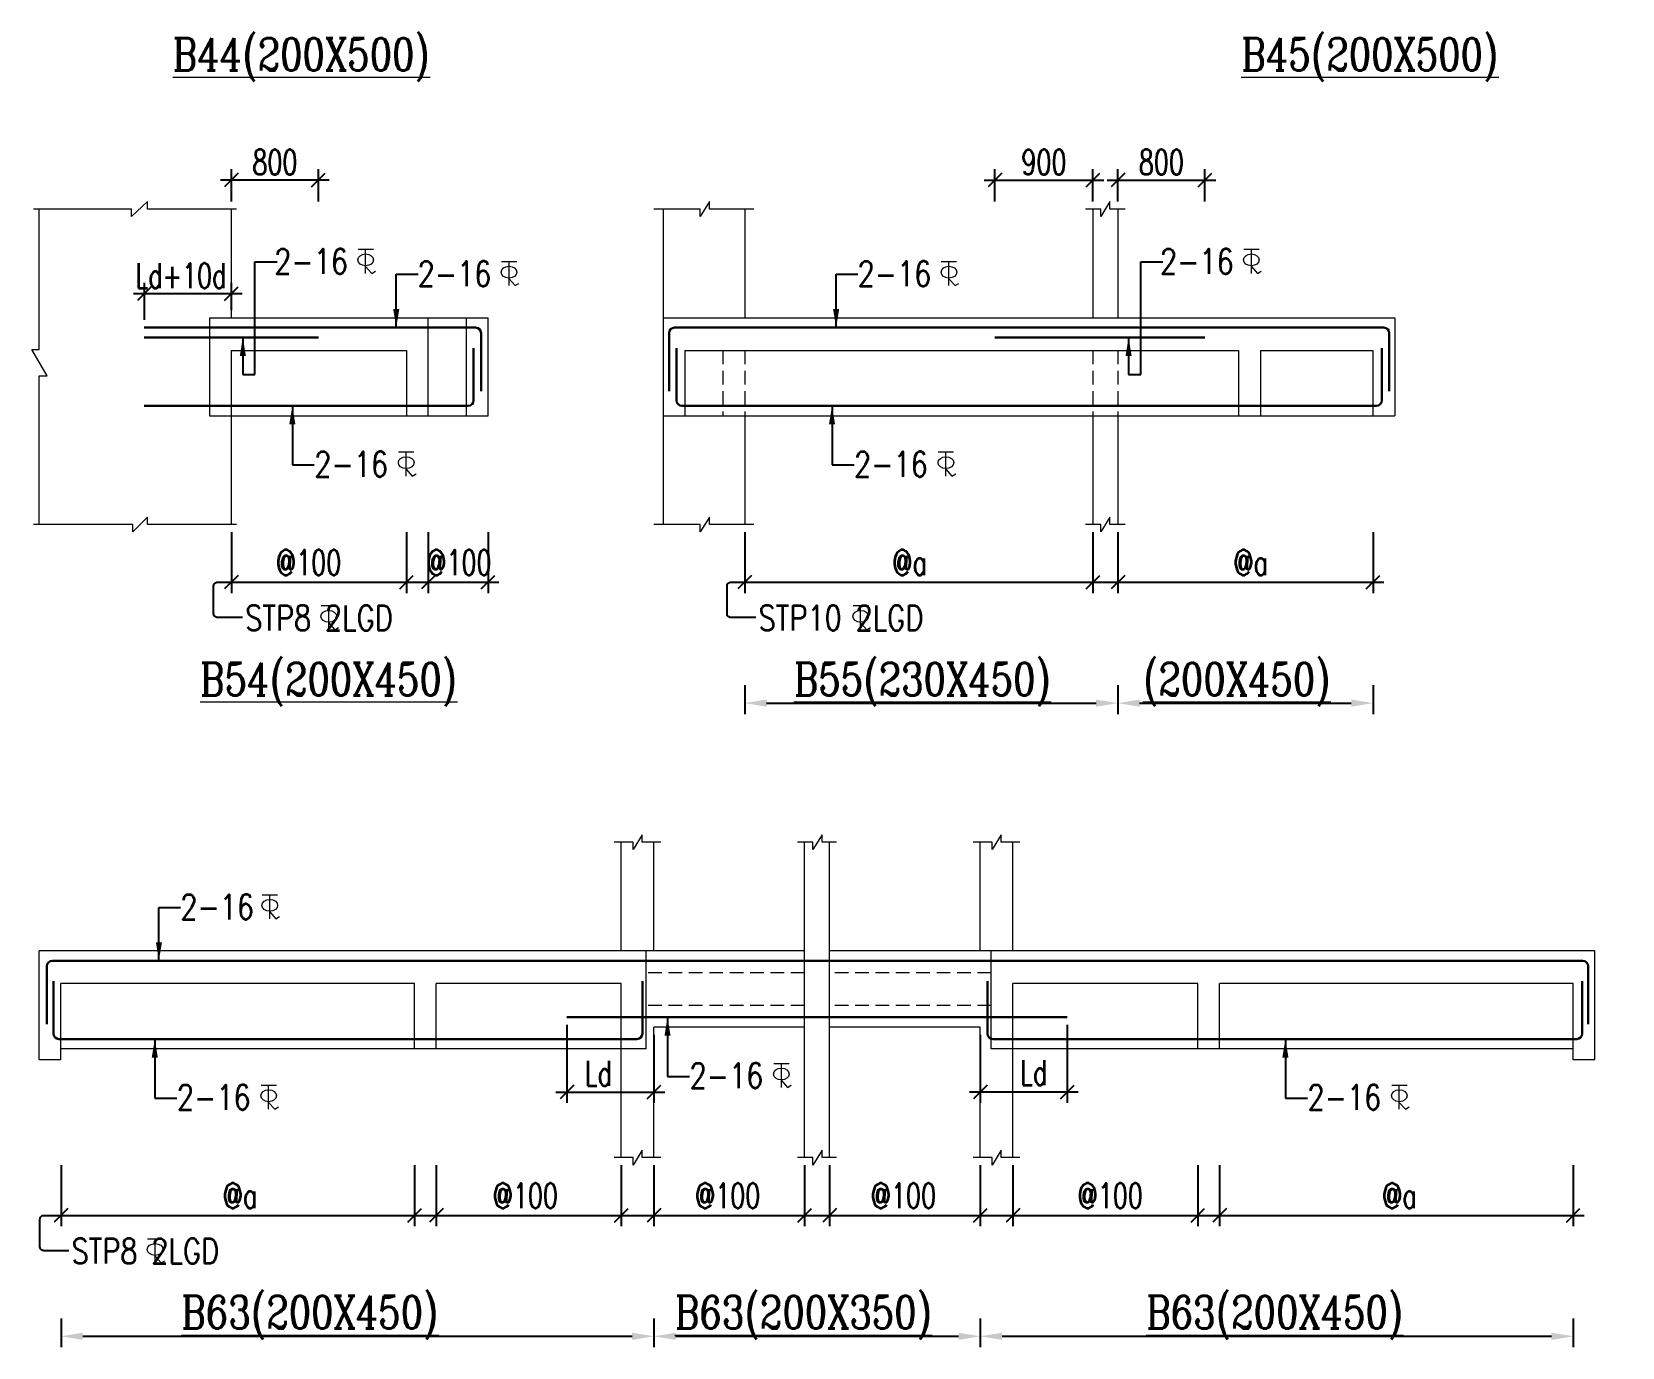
# Model space of a CAD drawing. Header units: millimetres. Extents: x 1255966 to 1543012, y 318612 to 465611.
# Drawn here: x 1479950 to 1494569, y 322791 to 334884 of the extents above; entities that cross this region are included whole.
import ezdxf

# ---------------------------------------------------------------- set-up
doc = ezdxf.new("R2010")
doc.units = ezdxf.units.MM
doc.header["$LTSCALE"] = 500
doc.header["$MEASUREMENT"] = 0
doc.header["$PDMODE"] = 34
doc.linetypes.add('HIDDEN', pattern=[0.375, 0.25, -0.125])
doc.layers.get('Defpoints').update_dxf_attribs({"lineweight": 0})
for name, color, linetype, lineweight in [('BEAM ELE', 2, 'Continuous', 15), ('DIM', 1, 'Continuous', 20), ('TAXT', 3, 'Continuous', 15), ('TEXT', 7, 'Continuous', 13), ('TEXT2', 3, 'Continuous', 15), ('TOWER AREA BEAM..', 3, 'Continuous', 20)]:
    doc.layers.add(name, color=color, linetype=linetype, lineweight=lineweight)
for name, color, linetype in [('D', 10, 'Continuous'), ('ST DIM.', 1, 'Continuous'), ('STEEL', 1, 'Continuous')]:
    doc.layers.add(name, color=color, linetype=linetype)
doc.styles.add('2MM', font='romans.shx', dxfattribs={"width": 0.7})
doc.styles.add('BHTESHT$0$HSCC2', font='romanc.shx')
doc.styles.add('haider', font='romans.shx')
doc.dimstyles.new('SHUIB MOD.', dxfattribs={"dimtxt": 230, "dimasz": 130, "dimexe": 100, "dimexo": 70, "dimgap": 50, "dimtad": 2, "dimdec": 0, "dimzin": 4, "dimdsep": 46, "dimtxsty": '2MM', "dimblk": 'OBLIQUE', "dimcen": 0.09, "dimdle": 100, "dimclrd": 1, "dimclre": 1, "dimclrt": 3, "dimadec": 0, "dimazin": 0, "dimtfac": 1, "dimtdec": 0, "dimtix": 1, "dimtmove": 2, "dimatfit": 3, "dimfxl": 100, "dimtolj": 1, "dimlwd": -1, "dimarcsym": 0})

# ---------------------------------------------------------------- blocks, each defined once
blk = doc.blocks.new('_Oblique')
at = {"color": 0, "linetype": 'ByBlock', "lineweight": -2}
blk.add_line((-0.5, -0.5), (0.5, 0.5), dxfattribs=at)
blk = doc.blocks.new('A$C76682FD6')
at = {"layer": 'TEXT', "color": 3, "ltscale": 0.2}
for p, q in [((143, 219), (2, 219)), ((72, 0), (72, 219)), ((72, 63), (128, 0)), ((128, 0), (162, 21))]:
    blk.add_line(p, q, dxfattribs=at)
blk.add_ellipse((72, 124), major_axis=(72.3, 0), ratio=0.753223, dxfattribs=at)
blk = doc.blocks.new('*D623')
at = {"layer": 'Defpoints', "color": 0, "ltscale": 100, "transparency": 16777216}
for p in [(1481784, 330355, 6), (1483394, 330355, 6), (1483394, 329824)]:
    blk.add_point(p, dxfattribs=at)
at = {"layer": 'ST DIM.', "color": 1, "lineweight": -2, "ltscale": 100, "transparency": 16777216}
for p, q in [((1481784, 330285), (1481784, 329724)), ((1483394, 330285), (1483394, 329724))]:
    blk.add_line(p, q, dxfattribs=at)
at = {"layer": 'ST DIM.', "color": 1, "ltscale": 100, "transparency": 16777216}
blk.add_line((1481684, 329824), (1483494, 329824), dxfattribs=at)
at = {"layer": 'ST DIM.', "color": 1, "ltscale": 100, "transparency": 16777216, "xscale": 125, "yscale": 125, "zscale": 125, "rotation": 180}
blk.add_blockref('_Oblique', (1481784, 329824), dxfattribs=at)
at = {"layer": 'ST DIM.', "color": 1, "ltscale": 100, "transparency": 16777216, "xscale": 125, "yscale": 125, "zscale": 125}
blk.add_blockref('_Oblique', (1483394, 329824), dxfattribs=at)
at = {"layer": 'ST DIM.', "color": 3, "ltscale": 100, "transparency": 16777216, "insert": (1482494, 330005), "char_height": 230, "attachment_point": 5, "style": '2MM'}
blk.add_mtext('\\A1;@100', dxfattribs=at)
blk = doc.blocks.new('*D624')
at = {"layer": 'Defpoints', "color": 0, "ltscale": 100, "transparency": 16777216}
for p in [(1483594, 330355, 6), (1484144, 330355, 6), (1484144, 329824)]:
    blk.add_point(p, dxfattribs=at)
at = {"layer": 'ST DIM.', "color": 1, "lineweight": -2, "ltscale": 100, "transparency": 16777216}
for p, q in [((1483594, 330285), (1483594, 329724)), ((1484144, 330285), (1484144, 329724))]:
    blk.add_line(p, q, dxfattribs=at)
at = {"layer": 'ST DIM.', "color": 1, "ltscale": 100, "transparency": 16777216}
blk.add_line((1483494, 329824), (1484244, 329824), dxfattribs=at)
at = {"layer": 'ST DIM.', "color": 1, "ltscale": 100, "transparency": 16777216, "xscale": 125, "yscale": 125, "zscale": 125, "rotation": 180}
blk.add_blockref('_Oblique', (1483594, 329824), dxfattribs=at)
at = {"layer": 'ST DIM.', "color": 1, "ltscale": 100, "transparency": 16777216, "xscale": 125, "yscale": 125, "zscale": 125}
blk.add_blockref('_Oblique', (1484144, 329824), dxfattribs=at)
at = {"layer": 'ST DIM.', "color": 3, "ltscale": 100, "transparency": 16777216, "insert": (1483875, 330005), "char_height": 230, "attachment_point": 5, "style": '2MM'}
blk.add_mtext('\\A1;@100', dxfattribs=at)
blk = doc.blocks.new('*D625')
at = {"layer": 'Defpoints', "color": 0, "ltscale": 100, "transparency": 16777216}
for p in [(1486503, 330355, 6), (1489703, 330355, 6), (1489703, 329824)]:
    blk.add_point(p, dxfattribs=at)
at = {"layer": 'ST DIM.', "color": 1, "lineweight": -2, "ltscale": 100, "transparency": 16777216}
for p, q in [((1486503, 330285), (1486503, 329724)), ((1489703, 330285), (1489703, 329724))]:
    blk.add_line(p, q, dxfattribs=at)
at = {"layer": 'ST DIM.', "color": 1, "ltscale": 100, "transparency": 16777216}
blk.add_line((1486403, 329824), (1489803, 329824), dxfattribs=at)
at = {"layer": 'ST DIM.', "color": 1, "ltscale": 100, "transparency": 16777216, "xscale": 125, "yscale": 125, "zscale": 125, "rotation": 180}
blk.add_blockref('_Oblique', (1486503, 329824), dxfattribs=at)
at = {"layer": 'ST DIM.', "color": 1, "ltscale": 100, "transparency": 16777216, "xscale": 125, "yscale": 125, "zscale": 125}
blk.add_blockref('_Oblique', (1489703, 329824), dxfattribs=at)
at = {"layer": 'ST DIM.', "color": 3, "ltscale": 100, "transparency": 16777216, "insert": (1488018, 330005), "char_height": 230, "attachment_point": 5, "style": '2MM'}
blk.add_mtext('\\A1;@a', dxfattribs=at)
blk = doc.blocks.new('*D635')
at = {"layer": 'Defpoints', "color": 0, "ltscale": 100, "transparency": 16777216}
for p in [(1481784, 332477), (1480984, 332165), (1481784, 332255, -653837)]:
    blk.add_point(p, dxfattribs=at)
at = {"layer": 'ST DIM.', "color": 1, "ltscale": 100, "transparency": 16777216}
blk.add_line((1480884, 332477), (1481884, 332477), dxfattribs=at)
at = {"layer": 'ST DIM.', "color": 1, "lineweight": -2, "ltscale": 100, "transparency": 16777216}
for p, q in [((1480984, 332235), (1480984, 332577)), ((1481784, 332325), (1481784, 332577))]:
    blk.add_line(p, q, dxfattribs=at)
at = {"layer": 'ST DIM.', "color": 1, "ltscale": 100, "transparency": 16777216, "xscale": 125, "yscale": 125, "zscale": 125, "rotation": 180}
blk.add_blockref('_Oblique', (1480984, 332477), dxfattribs=at)
at = {"layer": 'ST DIM.', "color": 1, "ltscale": 100, "transparency": 16777216, "xscale": 125, "yscale": 125, "zscale": 125}
blk.add_blockref('_Oblique', (1481784, 332477), dxfattribs=at)
at = {"layer": 'ST DIM.', "color": 3, "ltscale": 100, "transparency": 16777216, "insert": (1481320, 332642), "char_height": 230, "attachment_point": 5, "style": '2MM'}
blk.add_mtext('\\A1;Ld+10d', dxfattribs=at)
blk = doc.blocks.new('*D644')
at = {"layer": 'Defpoints', "color": 0, "ltscale": 100, "transparency": 16777216}
for p in [(1489933, 330355, 6), (1492278, 330355, 6), (1492278, 329824)]:
    blk.add_point(p, dxfattribs=at)
at = {"layer": 'ST DIM.', "color": 1, "lineweight": -2, "ltscale": 100, "transparency": 16777216}
for p, q in [((1489933, 330285), (1489933, 329724)), ((1492278, 330285), (1492278, 329724))]:
    blk.add_line(p, q, dxfattribs=at)
at = {"layer": 'ST DIM.', "color": 1, "ltscale": 100, "transparency": 16777216}
blk.add_line((1489833, 329824), (1492378, 329824), dxfattribs=at)
at = {"layer": 'ST DIM.', "color": 1, "ltscale": 100, "transparency": 16777216, "xscale": 125, "yscale": 125, "zscale": 125, "rotation": 180}
blk.add_blockref('_Oblique', (1489933, 329824), dxfattribs=at)
at = {"layer": 'ST DIM.', "color": 1, "ltscale": 100, "transparency": 16777216, "xscale": 125, "yscale": 125, "zscale": 125}
blk.add_blockref('_Oblique', (1492278, 329824), dxfattribs=at)
at = {"layer": 'ST DIM.', "color": 3, "ltscale": 100, "transparency": 16777216, "insert": (1491153, 330005), "char_height": 230, "attachment_point": 5, "style": '2MM'}
blk.add_mtext('\\A1;@a', dxfattribs=at)
blk = doc.blocks.new('*D645')
at = {"layer": 'Defpoints', "color": 0, "ltscale": 100, "transparency": 16777216}
for p in [(1486503, 328947, 6), (1489933, 328947, 6), (1489933, 328712)]:
    blk.add_point(p, dxfattribs=at)
at = {"layer": 'ST DIM.', "color": 1, "lineweight": -2, "ltscale": 100, "transparency": 16777216}
for p, q in [((1486503, 328877), (1486503, 328612)), ((1489933, 328877), (1489933, 328612))]:
    blk.add_line(p, q, dxfattribs=at)
at = {"layer": 'ST DIM.', "color": 1, "ltscale": 100, "transparency": 16777216}
blk.add_line((1486703, 328712), (1489733, 328712), dxfattribs=at)
for points in [[(1486703, 328745), (1486703, 328679), (1486503, 328712)], [(1489733, 328745), (1489733, 328679), (1489933, 328712)]]:
    blk.add_solid(points, dxfattribs=at)
blk = doc.blocks.new('*D646')
at = {"layer": 'Defpoints', "color": 0, "ltscale": 100, "transparency": 16777216}
for p in [(1489933, 328947, 6), (1492278, 328947, 6), (1492278, 328712)]:
    blk.add_point(p, dxfattribs=at)
at = {"layer": 'ST DIM.', "color": 1, "lineweight": -2, "ltscale": 100, "transparency": 16777216}
for p, q in [((1489933, 328877), (1489933, 328612)), ((1492278, 328877), (1492278, 328612))]:
    blk.add_line(p, q, dxfattribs=at)
at = {"layer": 'ST DIM.', "color": 1, "ltscale": 100, "transparency": 16777216}
blk.add_line((1490133, 328712), (1492078, 328712), dxfattribs=at)
for points in [[(1490133, 328745), (1490133, 328679), (1489933, 328712)], [(1492078, 328745), (1492078, 328679), (1492278, 328712)]]:
    blk.add_solid(points, dxfattribs=at)
blk = doc.blocks.new('*D652')
at = {"layer": 'Defpoints', "color": 0, "ltscale": 100, "transparency": 16777216}
for p in [(1480218, 324534, 6), (1483468, 324534, 6), (1483468, 324003)]:
    blk.add_point(p, dxfattribs=at)
at = {"layer": 'ST DIM.', "color": 1, "lineweight": -2, "ltscale": 100, "transparency": 16777216}
for p, q in [((1480218, 324464), (1480218, 323903)), ((1483468, 324464), (1483468, 323903))]:
    blk.add_line(p, q, dxfattribs=at)
at = {"layer": 'ST DIM.', "color": 1, "ltscale": 100, "transparency": 16777216}
blk.add_line((1480118, 324003), (1483568, 324003), dxfattribs=at)
at = {"layer": 'ST DIM.', "color": 1, "ltscale": 100, "transparency": 16777216, "xscale": 125, "yscale": 125, "zscale": 125, "rotation": 180}
blk.add_blockref('_Oblique', (1480218, 324003), dxfattribs=at)
at = {"layer": 'ST DIM.', "color": 1, "ltscale": 100, "transparency": 16777216, "xscale": 125, "yscale": 125, "zscale": 125}
blk.add_blockref('_Oblique', (1483468, 324003), dxfattribs=at)
at = {"layer": 'ST DIM.', "color": 3, "ltscale": 100, "transparency": 16777216, "insert": (1481863, 324184), "char_height": 230, "attachment_point": 5, "style": '2MM'}
blk.add_mtext('\\A1;@a', dxfattribs=at)
blk = doc.blocks.new('*D653')
at = {"layer": 'Defpoints', "color": 0, "ltscale": 100, "transparency": 16777216}
for p in [(1483668, 324534, 6), (1485368, 324534, 6), (1485368, 324003)]:
    blk.add_point(p, dxfattribs=at)
at = {"layer": 'ST DIM.', "color": 1, "lineweight": -2, "ltscale": 100, "transparency": 16777216}
for p, q in [((1483668, 324464), (1483668, 323903)), ((1485368, 324464), (1485368, 323903))]:
    blk.add_line(p, q, dxfattribs=at)
at = {"layer": 'ST DIM.', "color": 1, "ltscale": 100, "transparency": 16777216}
blk.add_line((1483568, 324003), (1485468, 324003), dxfattribs=at)
at = {"layer": 'ST DIM.', "color": 1, "ltscale": 100, "transparency": 16777216, "xscale": 125, "yscale": 125, "zscale": 125, "rotation": 180}
blk.add_blockref('_Oblique', (1483668, 324003), dxfattribs=at)
at = {"layer": 'ST DIM.', "color": 1, "ltscale": 100, "transparency": 16777216, "xscale": 125, "yscale": 125, "zscale": 125}
blk.add_blockref('_Oblique', (1485368, 324003), dxfattribs=at)
at = {"layer": 'ST DIM.', "color": 3, "ltscale": 100, "transparency": 16777216, "insert": (1484486, 324184), "char_height": 230, "attachment_point": 5, "style": '2MM'}
blk.add_mtext('\\A1;@100', dxfattribs=at)
blk = doc.blocks.new('*D654')
at = {"layer": 'Defpoints', "color": 0, "ltscale": 100, "transparency": 16777216}
for p in [(1485668, 324534, 6), (1487053, 324534, 6), (1487053, 324003)]:
    blk.add_point(p, dxfattribs=at)
at = {"layer": 'ST DIM.', "color": 1, "lineweight": -2, "ltscale": 100, "transparency": 16777216}
for p, q in [((1485668, 324464), (1485668, 323903)), ((1487053, 324464), (1487053, 323903))]:
    blk.add_line(p, q, dxfattribs=at)
at = {"layer": 'ST DIM.', "color": 1, "ltscale": 100, "transparency": 16777216}
blk.add_line((1485568, 324003), (1487153, 324003), dxfattribs=at)
at = {"layer": 'ST DIM.', "color": 1, "ltscale": 100, "transparency": 16777216, "xscale": 125, "yscale": 125, "zscale": 125, "rotation": 180}
blk.add_blockref('_Oblique', (1485668, 324003), dxfattribs=at)
at = {"layer": 'ST DIM.', "color": 1, "ltscale": 100, "transparency": 16777216, "xscale": 125, "yscale": 125, "zscale": 125}
blk.add_blockref('_Oblique', (1487053, 324003), dxfattribs=at)
at = {"layer": 'ST DIM.', "color": 3, "ltscale": 100, "transparency": 16777216, "insert": (1486346, 324184), "char_height": 230, "attachment_point": 5, "style": '2MM'}
blk.add_mtext('\\A1;@100', dxfattribs=at)
blk = doc.blocks.new('*D655')
at = {"layer": 'Defpoints', "color": 0, "ltscale": 100, "transparency": 16777216}
for p in [(1487283, 324534, 6), (1488668, 324534, 6), (1488668, 324003)]:
    blk.add_point(p, dxfattribs=at)
at = {"layer": 'ST DIM.', "color": 1, "lineweight": -2, "ltscale": 100, "transparency": 16777216}
for p, q in [((1487283, 324464), (1487283, 323903)), ((1488668, 324464), (1488668, 323903))]:
    blk.add_line(p, q, dxfattribs=at)
at = {"layer": 'ST DIM.', "color": 1, "ltscale": 100, "transparency": 16777216}
blk.add_line((1487183, 324003), (1488768, 324003), dxfattribs=at)
at = {"layer": 'ST DIM.', "color": 1, "ltscale": 100, "transparency": 16777216, "xscale": 125, "yscale": 125, "zscale": 125, "rotation": 180}
blk.add_blockref('_Oblique', (1487283, 324003), dxfattribs=at)
at = {"layer": 'ST DIM.', "color": 1, "ltscale": 100, "transparency": 16777216, "xscale": 125, "yscale": 125, "zscale": 125}
blk.add_blockref('_Oblique', (1488668, 324003), dxfattribs=at)
at = {"layer": 'ST DIM.', "color": 3, "ltscale": 100, "transparency": 16777216, "insert": (1487961, 324184), "char_height": 230, "attachment_point": 5, "style": '2MM'}
blk.add_mtext('\\A1;@100', dxfattribs=at)
blk = doc.blocks.new('*D656')
at = {"layer": 'Defpoints', "color": 0, "ltscale": 100, "transparency": 16777216}
for p in [(1488968, 324534, 6), (1490668, 324534, 6), (1490668, 324003)]:
    blk.add_point(p, dxfattribs=at)
at = {"layer": 'ST DIM.', "color": 1, "lineweight": -2, "ltscale": 100, "transparency": 16777216}
for p, q in [((1488968, 324464), (1488968, 323903)), ((1490668, 324464), (1490668, 323903))]:
    blk.add_line(p, q, dxfattribs=at)
at = {"layer": 'ST DIM.', "color": 1, "ltscale": 100, "transparency": 16777216}
blk.add_line((1488868, 324003), (1490768, 324003), dxfattribs=at)
at = {"layer": 'ST DIM.', "color": 1, "ltscale": 100, "transparency": 16777216, "xscale": 125, "yscale": 125, "zscale": 125, "rotation": 180}
blk.add_blockref('_Oblique', (1488968, 324003), dxfattribs=at)
at = {"layer": 'ST DIM.', "color": 1, "ltscale": 100, "transparency": 16777216, "xscale": 125, "yscale": 125, "zscale": 125}
blk.add_blockref('_Oblique', (1490668, 324003), dxfattribs=at)
at = {"layer": 'ST DIM.', "color": 3, "ltscale": 100, "transparency": 16777216, "insert": (1489862, 324184), "char_height": 230, "width": 337.25, "attachment_point": 5, "style": '2MM'}
blk.add_mtext('\\A1;@100', dxfattribs=at)
blk = doc.blocks.new('*D657')
at = {"layer": 'Defpoints', "color": 0, "ltscale": 100, "transparency": 16777216}
for p in [(1490868, 324534, 6), (1494118, 324534, 6), (1494118, 324003)]:
    blk.add_point(p, dxfattribs=at)
at = {"layer": 'ST DIM.', "color": 1, "lineweight": -2, "ltscale": 100, "transparency": 16777216}
for p, q in [((1490868, 324464), (1490868, 323903)), ((1494118, 324464), (1494118, 323903))]:
    blk.add_line(p, q, dxfattribs=at)
at = {"layer": 'ST DIM.', "color": 1, "ltscale": 100, "transparency": 16777216}
blk.add_line((1490768, 324003), (1494218, 324003), dxfattribs=at)
at = {"layer": 'ST DIM.', "color": 1, "ltscale": 100, "transparency": 16777216, "xscale": 125, "yscale": 125, "zscale": 125, "rotation": 180}
blk.add_blockref('_Oblique', (1490868, 324003), dxfattribs=at)
at = {"layer": 'ST DIM.', "color": 1, "ltscale": 100, "transparency": 16777216, "xscale": 125, "yscale": 125, "zscale": 125}
blk.add_blockref('_Oblique', (1494118, 324003), dxfattribs=at)
at = {"layer": 'ST DIM.', "color": 3, "ltscale": 100, "transparency": 16777216, "insert": (1492520, 324184), "char_height": 230, "attachment_point": 5, "style": '2MM'}
blk.add_mtext('\\A1;@a', dxfattribs=at)
blk = doc.blocks.new('*D658')
at = {"layer": 'Defpoints', "color": 0, "ltscale": 100, "transparency": 16777216}
for p in [(1484868, 325824), (1485668, 325734, -653837), (1485668, 325136)]:
    blk.add_point(p, dxfattribs=at)
at = {"layer": 'ST DIM.', "color": 1, "lineweight": -2, "ltscale": 100, "transparency": 16777216}
for p, q in [((1484868, 325754), (1484868, 325036)), ((1485668, 325664), (1485668, 325036))]:
    blk.add_line(p, q, dxfattribs=at)
at = {"layer": 'ST DIM.', "color": 1, "ltscale": 100, "transparency": 16777216}
blk.add_line((1484768, 325136), (1485768, 325136), dxfattribs=at)
at = {"layer": 'ST DIM.', "color": 1, "ltscale": 100, "transparency": 16777216, "xscale": 125, "yscale": 125, "zscale": 125, "rotation": 180}
blk.add_blockref('_Oblique', (1484868, 325136), dxfattribs=at)
at = {"layer": 'ST DIM.', "color": 1, "ltscale": 100, "transparency": 16777216, "xscale": 125, "yscale": 125, "zscale": 125}
blk.add_blockref('_Oblique', (1485668, 325136), dxfattribs=at)
at = {"layer": 'ST DIM.', "color": 3, "ltscale": 100, "transparency": 16777216, "insert": (1485157, 325308), "char_height": 230, "attachment_point": 5, "style": '2MM'}
blk.add_mtext('\\A1;Ld', dxfattribs=at)
blk = doc.blocks.new('*D659')
at = {"layer": 'Defpoints', "color": 0, "ltscale": 100, "transparency": 16777216}
for p in [(1488668, 325734, -653837), (1489468, 325824), (1488668, 325136)]:
    blk.add_point(p, dxfattribs=at)
at = {"layer": 'ST DIM.', "color": 1, "lineweight": -2, "ltscale": 100, "transparency": 16777216}
for p, q in [((1489468, 325754), (1489468, 325036)), ((1488668, 325664), (1488668, 325036))]:
    blk.add_line(p, q, dxfattribs=at)
at = {"layer": 'ST DIM.', "color": 1, "ltscale": 100, "transparency": 16777216}
blk.add_line((1489568, 325136), (1488568, 325136), dxfattribs=at)
at = {"layer": 'ST DIM.', "color": 1, "ltscale": 100, "transparency": 16777216, "xscale": 125, "yscale": 125, "zscale": 125, "rotation": 180}
blk.add_blockref('_Oblique', (1488668, 325136), dxfattribs=at)
at = {"layer": 'ST DIM.', "color": 1, "ltscale": 100, "transparency": 16777216, "xscale": 125, "yscale": 125, "zscale": 125}
blk.add_blockref('_Oblique', (1489468, 325136), dxfattribs=at)
at = {"layer": 'ST DIM.', "color": 3, "ltscale": 100, "transparency": 16777216, "insert": (1489158, 325315), "char_height": 230, "attachment_point": 5, "style": '2MM'}
blk.add_mtext('\\A1;Ld', dxfattribs=at)
blk = doc.blocks.new('*D660')
at = {"layer": 'Defpoints', "color": 0, "ltscale": 100, "transparency": 16777216}
for p in [(1480218, 323126, 6), (1485668, 323126, 6), (1485668, 322891)]:
    blk.add_point(p, dxfattribs=at)
at = {"layer": 'ST DIM.', "color": 1, "lineweight": -2, "ltscale": 100, "transparency": 16777216}
for p, q in [((1480218, 323056), (1480218, 322791)), ((1485668, 323056), (1485668, 322791))]:
    blk.add_line(p, q, dxfattribs=at)
at = {"layer": 'ST DIM.', "color": 1, "ltscale": 100, "transparency": 16777216}
blk.add_line((1480418, 322891), (1485468, 322891), dxfattribs=at)
for points in [[(1480418, 322924), (1480418, 322858), (1480218, 322891)], [(1485468, 322924), (1485468, 322858), (1485668, 322891)]]:
    blk.add_solid(points, dxfattribs=at)
blk = doc.blocks.new('*D661')
at = {"layer": 'Defpoints', "color": 0, "ltscale": 100, "transparency": 16777216}
for p in [(1485668, 323126, 6), (1488668, 323126, 6), (1488668, 322891)]:
    blk.add_point(p, dxfattribs=at)
at = {"layer": 'ST DIM.', "color": 1, "lineweight": -2, "ltscale": 100, "transparency": 16777216}
for p, q in [((1485668, 323056), (1485668, 322791)), ((1488668, 323056), (1488668, 322791))]:
    blk.add_line(p, q, dxfattribs=at)
at = {"layer": 'ST DIM.', "color": 1, "ltscale": 100, "transparency": 16777216}
blk.add_line((1485868, 322891), (1488468, 322891), dxfattribs=at)
for points in [[(1485868, 322924), (1485868, 322858), (1485668, 322891)], [(1488468, 322924), (1488468, 322858), (1488668, 322891)]]:
    blk.add_solid(points, dxfattribs=at)
blk = doc.blocks.new('*D662')
at = {"layer": 'Defpoints', "color": 0, "ltscale": 100, "transparency": 16777216}
for p in [(1488668, 323126, 3), (1494118, 323126, 6), (1494118, 322891)]:
    blk.add_point(p, dxfattribs=at)
at = {"layer": 'ST DIM.', "color": 1, "lineweight": -2, "ltscale": 100, "transparency": 16777216}
for p, q in [((1488668, 323056), (1488668, 322791)), ((1494118, 323056), (1494118, 322791))]:
    blk.add_line(p, q, dxfattribs=at)
at = {"layer": 'ST DIM.', "color": 1, "ltscale": 100, "transparency": 16777216}
blk.add_line((1488868, 322891), (1493918, 322891), dxfattribs=at)
for points in [[(1488868, 322924), (1488868, 322858), (1488668, 322891)], [(1493918, 322924), (1493918, 322858), (1494118, 322891)]]:
    blk.add_solid(points, dxfattribs=at)
blk = doc.blocks.new('*D664')
at = {"layer": 'Defpoints', "color": 0, "ltscale": 100, "transparency": 16777216}
for p in [(1481784, 333521), (1481784, 333255), (1482584, 333255)]:
    blk.add_point(p, dxfattribs=at)
at = {"layer": 'ST DIM.', "color": 1, "lineweight": -2, "ltscale": 100, "transparency": 16777216}
for p, q in [((1481784, 333325), (1481784, 333621)), ((1482584, 333325), (1482584, 333621))]:
    blk.add_line(p, q, dxfattribs=at)
at = {"layer": 'ST DIM.', "color": 1, "ltscale": 100, "transparency": 16777216}
blk.add_line((1482684, 333521), (1481684, 333521), dxfattribs=at)
at = {"layer": 'ST DIM.', "color": 1, "ltscale": 100, "transparency": 16777216, "xscale": 125, "yscale": 125, "zscale": 125, "rotation": 180}
blk.add_blockref('_Oblique', (1481784, 333521), dxfattribs=at)
at = {"layer": 'ST DIM.', "color": 1, "ltscale": 100, "transparency": 16777216, "xscale": 125, "yscale": 125, "zscale": 125}
blk.add_blockref('_Oblique', (1482584, 333521), dxfattribs=at)
at = {"layer": 'ST DIM.', "color": 3, "ltscale": 100, "transparency": 16777216, "insert": (1482184, 333686), "char_height": 230, "attachment_point": 5, "style": '2MM'}
blk.add_mtext('\\A1;800', dxfattribs=at)
blk = doc.blocks.new('*D665')
at = {"layer": 'Defpoints', "color": 0, "ltscale": 100, "transparency": 16777216}
for p in [(1489703, 333521), (1488803, 333255), (1489703, 333255)]:
    blk.add_point(p, dxfattribs=at)
at = {"layer": 'ST DIM.', "color": 1, "lineweight": -2, "ltscale": 100, "transparency": 16777216}
for p, q in [((1488803, 333325), (1488803, 333621)), ((1489703, 333325), (1489703, 333621))]:
    blk.add_line(p, q, dxfattribs=at)
at = {"layer": 'ST DIM.', "color": 1, "ltscale": 100, "transparency": 16777216}
blk.add_line((1488703, 333521), (1489803, 333521), dxfattribs=at)
at = {"layer": 'ST DIM.', "color": 1, "ltscale": 100, "transparency": 16777216, "xscale": 125, "yscale": 125, "zscale": 125, "rotation": 180}
blk.add_blockref('_Oblique', (1488803, 333521), dxfattribs=at)
at = {"layer": 'ST DIM.', "color": 1, "ltscale": 100, "transparency": 16777216, "xscale": 125, "yscale": 125, "zscale": 125}
blk.add_blockref('_Oblique', (1489703, 333521), dxfattribs=at)
at = {"layer": 'ST DIM.', "color": 3, "ltscale": 100, "transparency": 16777216, "insert": (1489253, 333686), "char_height": 230, "attachment_point": 5, "style": '2MM'}
blk.add_mtext('\\A1;900', dxfattribs=at)
blk = doc.blocks.new('*D666')
at = {"layer": 'Defpoints', "color": 0, "ltscale": 100, "transparency": 16777216}
for p in [(1490733, 333521), (1489933, 333255), (1490733, 333255)]:
    blk.add_point(p, dxfattribs=at)
at = {"layer": 'ST DIM.', "color": 1, "lineweight": -2, "ltscale": 100, "transparency": 16777216}
for p, q in [((1489933, 333325), (1489933, 333621)), ((1490733, 333325), (1490733, 333621))]:
    blk.add_line(p, q, dxfattribs=at)
at = {"layer": 'ST DIM.', "color": 1, "ltscale": 100, "transparency": 16777216}
blk.add_line((1489833, 333521), (1490833, 333521), dxfattribs=at)
at = {"layer": 'ST DIM.', "color": 1, "ltscale": 100, "transparency": 16777216, "xscale": 125, "yscale": 125, "zscale": 125, "rotation": 180}
blk.add_blockref('_Oblique', (1489933, 333521), dxfattribs=at)
at = {"layer": 'ST DIM.', "color": 1, "ltscale": 100, "transparency": 16777216, "xscale": 125, "yscale": 125, "zscale": 125}
blk.add_blockref('_Oblique', (1490733, 333521), dxfattribs=at)
at = {"layer": 'ST DIM.', "color": 3, "ltscale": 100, "transparency": 16777216, "insert": (1490333, 333686), "char_height": 230, "attachment_point": 5, "style": '2MM'}
blk.add_mtext('\\A1;800', dxfattribs=at)

msp = doc.modelspace()

# ---------------------------------------------------------------- linework, layer by layer
at = {"layer": 'BEAM ELE', "color": 3}
for points in [[(1481831, 333254.6), (1481013.5, 333254.6), (1481013.5, 333323.3), (1480866.3, 333186.6), (1480866.3, 333254.6), (1479965.9, 333254.6)], [(1486585.8, 333254.6), (1486178.6, 333254.6), (1486178.6, 333323.3), (1486094.1, 333186.6), (1486094.1, 333254.6), (1485667.6, 333254.6)], [(1489999.1, 333254.6), (1489859.4, 333254.6), (1489859.4, 333323.3), (1489774.9, 333186.6), (1489774.9, 333254.6), (1489636.5, 333254.6)], [(1480017.7, 330354.6), (1480017.7, 331720.1), (1480090.4, 331720.1), (1479949.6, 331963.9), (1480017.7, 331963.9), (1480017.7, 333254.6)], [(1481831, 330354.6), (1481013.5, 330354.6), (1481013.5, 330423.3), (1480876.8, 330286.6), (1480876.8, 330354.6), (1479965.9, 330354.6)], [(1486585.8, 330354.6), (1486178.6, 330354.6), (1486178.6, 330423.3), (1486094.1, 330286.6), (1486094.1, 330354.6), (1485667.6, 330354.6)], [(1489999.1, 330354.6), (1489859.4, 330354.6), (1489859.4, 330423.3), (1489774.9, 330286.6), (1489774.9, 330354.6), (1489636.5, 330354.6)], [(1485730.3, 327433.7), (1485561.4, 327433.7), (1485561.4, 327502.3), (1485476.8, 327365.6), (1485476.8, 327433.7), (1485301.6, 327433.7)], [(1487345.3, 327433.7), (1487213.6, 327433.7), (1487213.6, 327502.3), (1487129.1, 327365.6), (1487129.1, 327433.7), (1486986.6, 327433.7)], [(1489030.3, 327433.7), (1488861.4, 327433.7), (1488861.4, 327502.3), (1488776.8, 327365.6), (1488776.8, 327433.7), (1488601.6, 327433.7)], [(1485730.3, 324533.7), (1485561.4, 324533.7), (1485561.4, 324602.3), (1485476.8, 324465.6), (1485476.8, 324533.7), (1485301.6, 324533.7)], [(1487345.3, 324533.7), (1487213.6, 324533.7), (1487213.6, 324602.3), (1487129.1, 324465.6), (1487129.1, 324533.7), (1486986.6, 324533.7)], [(1489030.3, 324533.7), (1488861.4, 324533.7), (1488861.4, 324602.3), (1488776.8, 324465.6), (1488776.8, 324533.7), (1488601.6, 324533.7)]]:
    msp.add_lwpolyline(points, dxfattribs=at)
at = {"layer": 'ST DIM.'}
for points in [[(1481884.8, 329498.9), (1481656.5, 329498.9, -0.4142136), (1481620.7, 329534.7), (1481620.7, 329788.3, -0.4142136), (1481656.5, 329824.1), (1483972.2, 329824.1)], [(1486604, 329498.9), (1486375.7, 329498.9, -0.4142136), (1486339.9, 329534.7), (1486339.9, 329788.3, -0.4142136), (1486375.7, 329824.1), (1490390.5, 329824.1)], [(1480288.6, 323678), (1480060.3, 323678, -0.4142136), (1480024.5, 323713.8), (1480024.5, 323967.4, -0.4142136), (1480060.3, 324003.1), (1492213.7, 324003.1)]]:
    msp.add_lwpolyline(points, format="xyb", dxfattribs=at)
at = {"layer": 'STEEL', "color": 4, "lineweight": 30, "ltscale": 10}
for p, q in [((1480983.5, 332164.6), (1484029.1, 332164.6)), ((1485857.1, 332164.6), (1492377.5, 332164.6)), ((1480983.5, 332074.6), (1482583.5, 332074.6)), ((1484079.1, 331580.9), (1484079.1, 332114.6)), ((1485807.1, 331580.9), (1485807.1, 332114.6)), ((1490732.6, 332074.6), (1488802.6, 332074.6)), ((1492427.5, 331580.9), (1492427.5, 332114.6)), ((1484011.1, 331494.6), (1484011.1, 331975.7)), ((1485875.1, 331494.6), (1485875.1, 331975.7)), ((1492359.5, 331494.6), (1492359.5, 331975.7)), ((1480983.5, 331444.6), (1483961.1, 331444.6)), ((1485925.1, 331444.6), (1492309.5, 331444.6)), ((1480087.6, 325759.9), (1480087.6, 326293.7)), ((1480137.6, 326343.7), (1494206.4, 326343.7)), ((1494256.4, 325759.9), (1494256.4, 326293.7)), ((1480148.6, 325673.7), (1480148.6, 326154.7)), ((1485561.7, 325673.7), (1485561.7, 326154.7)), ((1488735, 325673.7), (1488735, 326154.7)), ((1494200.8, 325673.7), (1494200.8, 326154.7)), ((1484867.7, 325823.7), (1489467.7, 325823.7)), ((1480198.6, 325623.7), (1485511.7, 325623.7)), ((1488785, 325623.7), (1494150.8, 325623.7))]:
    msp.add_line(p, q, dxfattribs=at)
for centre, start, end in [((1484029.1, 332114.6), 0, 90), ((1485857.1, 332114.6), 90, 180), ((1492377.5, 332114.6), 0, 90), ((1483961.1, 331494.6), 270, 0), ((1485925.1, 331494.6), 180, 270), ((1492309.5, 331494.6), 270, 0), ((1480137.6, 326293.7), 90, 180), ((1494206.4, 326293.7), 0, 90), ((1480198.6, 325673.7), 180, 270), ((1485511.7, 325673.7), 270, 0), ((1488785, 325673.7), 180, 270), ((1494150.8, 325673.7), 270, 0)]:
    msp.add_arc(centre, 50, start, end, dxfattribs=at)
at = {"layer": 'TOWER AREA BEAM..'}
for p, q in [((1481783.5, 333254.6), (1481783.5, 332254.6)), ((1485752.8, 333254.6), (1485752.8, 332254.6)), ((1486502.8, 333254.6), (1486502.8, 332254.6)), ((1489702.6, 333254.6), (1489702.6, 332254.6)), ((1489932.6, 333254.6), (1489932.6, 332254.6)), ((1481583.5, 332254.6), (1484143.5, 332254.6)), ((1481583.5, 332254.6), (1481583.5, 331354.6)), ((1483593.5, 331354.6), (1483593.5, 332254.6)), ((1483943.5, 332254.6), (1483943.5, 331354.6)), ((1484143.5, 331354.6), (1484143.5, 332254.6)), ((1485752.8, 332254.6), (1485752.8, 331354.6)), ((1485752.8, 332254.6), (1492477.6, 332254.6)), ((1492477.6, 332254.6), (1492477.6, 331354.6)), ((1481783.5, 331954.6), (1481783.5, 331354.6)), ((1481783.5, 331954.6), (1483393.5, 331954.6)), ((1483393.5, 331954.6), (1483393.5, 331354.6)), ((1485952.8, 331954.6), (1485952.8, 331354.6)), ((1485952.8, 331954.6), (1491042.6, 331954.6)), ((1491042.6, 331954.6), (1491042.6, 331354.6)), ((1491242.6, 331954.6), (1492277.6, 331954.6)), ((1491242.6, 331954.6), (1491242.6, 331354.6)), ((1492277.6, 331954.6), (1492277.6, 331354.6)), ((1481583.5, 331354.6), (1484143.5, 331354.6)), ((1481783.5, 331354.6), (1481783.5, 330354.6)), ((1485752.8, 331354.6), (1492477.6, 331354.6)), ((1485752.8, 331354.6), (1485752.8, 330354.6)), ((1486502.8, 331354.6), (1486502.8, 330354.6)), ((1489702.6, 331354.6), (1489702.6, 330354.6)), ((1489932.6, 331354.6), (1489932.6, 330354.6)), ((1485367.7, 326433.7), (1485367.7, 327433.7)), ((1485667.7, 326433.7), (1485667.7, 327433.7)), ((1487052.7, 326433.7), (1487052.7, 327433.7)), ((1487282.7, 326433.7), (1487282.7, 327433.7)), ((1488667.7, 326433.7), (1488667.7, 327433.7)), ((1488967.7, 326433.7), (1488967.7, 327433.7)), ((1480017.7, 325433.7), (1480017.7, 326433.7)), ((1487052.7, 326433.7), (1480017.7, 326433.7)), ((1485597.7, 325533.7), (1485597.7, 326433.7)), ((1487052.7, 324533.7), (1487052.7, 326433.7)), ((1487282.7, 324533.7), (1487282.7, 326433.7)), ((1494317.7, 326433.7), (1487282.7, 326433.7)), ((1488767.7, 325533.7), (1488767.7, 326433.7)), ((1494317.7, 325433.7), (1494317.7, 326433.7)), ((1480217.7, 325433.7), (1480217.7, 326133.7)), ((1483467.7, 326133.7), (1480217.7, 326133.7)), ((1483467.7, 325533.7), (1483467.7, 326133.7)), ((1483667.7, 325533.7), (1483667.7, 326133.7)), ((1485367.7, 326133.7), (1483667.7, 326133.7)), ((1485367.7, 325533.7), (1485367.7, 326133.7)), ((1490667.7, 326133.7), (1488967.7, 326133.7)), ((1488967.7, 325533.7), (1488967.7, 326133.7)), ((1490667.7, 325533.7), (1490667.7, 326133.7)), ((1490867.7, 325533.7), (1490867.7, 326133.7)), ((1494117.7, 326133.7), (1490867.7, 326133.7)), ((1494117.7, 325433.7), (1494117.7, 326133.7)), ((1485667.7, 324533.7), (1485667.7, 325733.7)), ((1487052.7, 325733.7), (1485667.7, 325733.7)), ((1488667.7, 325733.7), (1487282.7, 325733.7)), ((1488667.7, 324533.7), (1488667.7, 325733.7)), ((1480217.7, 325433.7), (1480017.7, 325433.7)), ((1485597.7, 325533.7), (1480217.7, 325533.7)), ((1485367.7, 324533.7), (1485367.7, 325533.7)), ((1494117.7, 325533.7), (1488767.7, 325533.7)), ((1488967.7, 324533.7), (1488967.7, 325533.7)), ((1494317.7, 325433.7), (1494117.7, 325433.7))]:
    msp.add_line(p, q, dxfattribs=at)
at = {"layer": 'TOWER AREA BEAM..', "linetype": 'HIDDEN'}
for p, q in [((1486302.8, 331954.6), (1486302.8, 331354.6)), ((1486502.8, 331954.6), (1486502.8, 331354.6)), ((1489702.6, 331954.6), (1489702.6, 331354.6)), ((1489932.6, 331954.6), (1489932.6, 331354.6)), ((1487052.7, 326233.7), (1485597.7, 326233.7)), ((1488767.7, 326233.7), (1487282.7, 326233.7)), ((1487052.7, 325933.7), (1485597.7, 325933.7)), ((1488767.7, 325933.7), (1487282.7, 325933.7))]:
    msp.add_line(p, q, dxfattribs=at)

# ---------------------------------------------------------------- block references
at = {"layer": 'DIM', "lineweight": 0}
for p in [(1482946.3, 332663.3), (1491088.1, 332663.3), (1484264.3, 332550.2), (1488307.8, 332550.2), (1483319.2, 330799.3), (1488280, 330799.3), (1482607.3, 329386.2), (1487496.3, 329386.2), (1482065.2, 326729.2), (1486767.8, 325178.3), (1482054.8, 324978.3), (1492447.6, 324978.3), (1481011.1, 323565.3)]:
    msp.add_blockref('A$C76682FD6', p, dxfattribs=at)

# ---------------------------------------------------------------- texts
at = {"layer": 'TAXT', "style": 'BHTESHT$0$HSCC2', "width": 0.8}
for s, p in [('%%UB44(200X500)', (1481244.8, 334526.9)), ('%%UB45(200X500)', (1491067.5, 334526.9)), ('%%UB54(200X450)', (1481496.1, 328782.8)), ('%%UB55(230X450)', (1486954, 328782.8)), ('%%U(200X450)', (1490163.1, 328782.8)), ('%%UB63(200X450)', (1481324.1, 322961.8)), ('%%UB63(200X350)', (1485861.1, 322961.8)), ('%%UB63(200X450)', (1490193.2, 322961.8))]:
    msp.add_text(s, height=300, dxfattribs=at).set_placement(p)
at = {"layer": 'TEXT2', "color": 3, "style": 'haider', "width": 0.8}
for s, p in [('2-16', (1482178.3, 332658.2)), ('2-16', (1490320.1, 332658.2)), ('2-16', (1483496.3, 332545)), ('2-16', (1487539.8, 332545)), ('2-16', (1482546.8, 330794.1)), ('2-16', (1487507.7, 330794.1)), ('STP8 2LGD', (1481910.6, 329381.1)), ('STP10 2LGD', (1486629.8, 329381.1)), ('2-16', (1481314.6, 326724)), ('2-16', (1485995.5, 325173.2)), ('2-16', (1481282.5, 324973.2)), ('2-16', (1491675.3, 324973.2)), ('STP8 2LGD', (1480314.4, 323560.1))]:
    msp.add_text(s, height=230, dxfattribs=at).set_placement(p)

# ---------------------------------------------------------------- dimensions: what is measured, and where the dimension line sits
at = {"layer": 'ST DIM.', "ltscale": 100}
dim = msp.add_linear_dim(base=(1481783.5, 333520.5), p1=(1482583.5, 333254.6), p2=(1481783.5, 333254.6), angle=180, dimstyle='SHUIB MOD.', override={"dimasz": 125}, dxfattribs=at)
dim.commit()
dim.dimension.update_dxf_attribs({"geometry": '*D664', "text_midpoint": (1482183.5, 333685.5)})
for base, p1, p2, picture, middle in [((1489702.6, 333520.5), (1488802.6, 333254.6), (1489702.6, 333254.6), '*D665', (1489252.6, 333685.5)), ((1490732.6, 333520.5), (1489932.6, 333254.6), (1490732.6, 333254.6), '*D666', (1490332.6, 333685.5))]:
    dim = msp.add_linear_dim(base=base, p1=p1, p2=p2, dimstyle='SHUIB MOD.', override={"dimasz": 125}, dxfattribs=at)
    dim.commit()
    dim.dimension.update_dxf_attribs({"geometry": picture, "text_midpoint": middle})
for base, p1, p2, text, override, picture, middle in [((1481783.5, 332476.9, 653837.1), (1480983.5, 332164.6, 653837.1), (1481783.5, 332254.6), 'Ld+10d', {"dimasz": 125}, '*D635', (1481319.8, 332641.9, 653837.1)), ((1483393.5, 329824.1, -6.3), (1481783.5, 330354.6), (1483393.5, 330354.6), '@100', {"dimasz": 125}, '*D623', (1482493.8, 330004.5, -6.3)), ((1484143.5, 329824.1, -6.3), (1483593.5, 330354.6), (1484143.5, 330354.6), '@100', {"dimasz": 125}, '*D624', (1483874.6, 330004.5, -6.3)), ((1489702.6, 329824.1, -6.3), (1486502.8, 330354.6), (1489702.6, 330354.6), '@a', {"dimasz": 125}, '*D625', (1488018.4, 330004.5, -6.3)), ((1492277.6, 329824.1, -6.3), (1489932.6, 330354.6), (1492277.6, 330354.6), '@a', {"dimasz": 125}, '*D644', (1491153.2, 330004.5, -6.3)), ((1489932.6, 328711.9, -6.3), (1486502.8, 328946.9), (1489932.6, 328946.9), ' ', {"dimasz": 200, "dimsah": 1}, '*D645', (1489181.3, 328892.3, -6.3)), ((1492277.6, 328711.9, -6.3), (1489932.6, 328946.9), (1492277.6, 328946.9), ' ', {"dimasz": 200, "dimsah": 1}, '*D646', (1492630.4, 328892.3, -6.3)), ((1485667.7, 325135.8, 653837.1), (1484867.7, 325823.7, 653837.1), (1485667.7, 325733.7), 'Ld', {"dimasz": 125}, '*D658', (1485156.8, 325308, 653837.1)), ((1483467.7, 324003.1, -6.3), (1480217.7, 324533.7), (1483467.7, 324533.7), '@a', {"dimasz": 125}, '*D652', (1481862.5, 324183.6, -6.3)), ((1485367.7, 324003.1, -6.3), (1483667.7, 324533.7), (1485367.7, 324533.7), '@100', {"dimasz": 125}, '*D653', (1484486.2, 324183.6, -6.3)), ((1487052.7, 324003.1, -6.3), (1485667.7, 324533.7), (1487052.7, 324533.7), '@100', {"dimasz": 125}, '*D654', (1486346.4, 324183.6, -6.3)), ((1488667.7, 324003.1, -6.3), (1487282.7, 324533.7), (1488667.7, 324533.7), '@100', {"dimasz": 125}, '*D655', (1487961.4, 324183.6, -6.3)), ((1490667.7, 324003.1, -6.3), (1488967.7, 324533.7), (1490667.7, 324533.7), '@100', {"dimasz": 125}, '*D656', (1489861.7, 324183.6, -6.3)), ((1494117.7, 324003.1, -6.3), (1490867.7, 324533.7), (1494117.7, 324533.7), '@a', {"dimasz": 125}, '*D657', (1492520.2, 324183.6, -6.3)), ((1485667.7, 322890.9, -6.3), (1480217.7, 323126), (1485667.7, 323126), ' ', {"dimasz": 200, "dimsah": 1}, '*D660', (1485819.8, 323071.4, -6.3)), ((1488667.7, 322890.9, -6.3), (1485667.7, 323126), (1488667.7, 323126), ' ', {"dimasz": 200, "dimsah": 1}, '*D661', (1490102.9, 323071.4, -6.3)), ((1494117.7, 322890.9, -2.7), (1488667.7, 323126), (1494117.7, 323126, 3.6), ' ', {"dimasz": 200, "dimsah": 1}, '*D662', (1498822.2, 323071.4, -2.7))]:
    dim = msp.add_linear_dim(base=base, p1=p1, p2=p2, text=text, dimstyle='SHUIB MOD.', override=override, dxfattribs=at)
    dim.commit()
    dim.dimension.update_dxf_attribs({"geometry": picture, "text_midpoint": middle, "dimtype": 160})
dim = msp.add_linear_dim(base=(1488667.7, 325135.8, 653837.1), p1=(1489467.7, 325823.7, 653837.1), p2=(1488667.7, 325733.7), angle=180, text='Ld', dimstyle='SHUIB MOD.', override={"dimasz": 125}, dxfattribs=at)
dim.commit()
dim.dimension.update_dxf_attribs({"geometry": '*D659', "text_midpoint": (1489158, 325314.9, 653837.1), "dimtype": 160})

# ---------------------------------------------------------------- leaders
at = {"layer": 'D', "linetype": 'Continuous'}
for points in [[(1481889.4, 332074.6), (1481889.4, 331732.2), (1482000.6, 331732.2), (1482000.6, 332767.8), (1482205.1, 332767.8)], [(1490031.5, 332074.6), (1490031.5, 331732.2), (1490142.7, 331732.2), (1490142.7, 332767.8), (1490347.2, 332767.8)], [(1483299.6, 332164.6), (1483299.6, 332654.6), (1483499.6, 332654.6)], [(1487343.1, 332164.6), (1487343.1, 332654.6), (1487543.1, 332654.6)], [(1482344.4, 331444.6), (1482344.4, 330901.9), (1482546.5, 330901.9)], [(1487305.3, 331444.6), (1487305.3, 330901.9), (1487507.3, 330901.9)], [(1481118, 326343.7), (1481118, 326833.7), (1481317.9, 326833.7)], [(1485793.1, 325823.7), (1485793.1, 325280.9), (1485995.1, 325280.9)], [(1481080.1, 325623.7), (1481080.1, 325080.9), (1481282.1, 325080.9)], [(1491472.9, 325623.7), (1491472.9, 325080.9), (1491674.9, 325080.9)]]:
    msp.add_leader(points, dimstyle='SHUIB MOD.', override={"dimasz": 170, "dimtad": 0}, dxfattribs=at)

doc.saveas('drawing.dxf')
